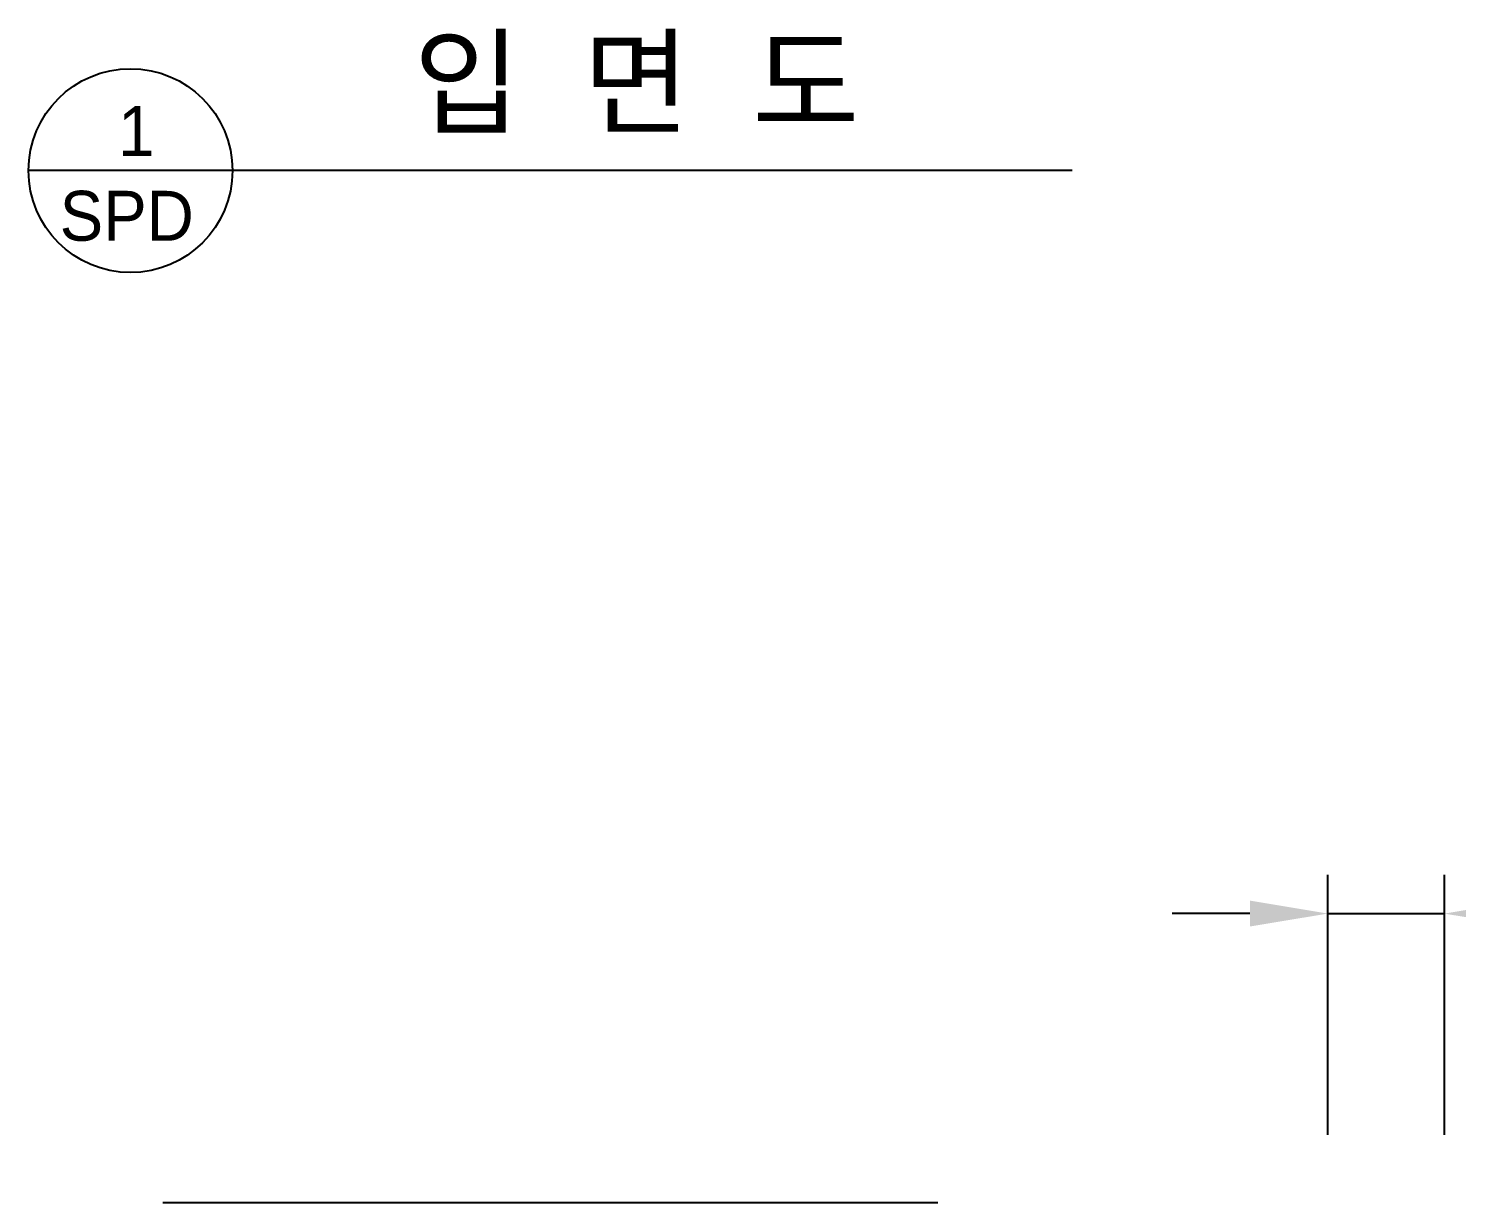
# Model space of a CAD drawing. Header units: millimetres. Extents: x -5505 to 394412, y -8522 to 584759.
# Drawn here: x 29078 to 30915, y 15854 to 17363 of the extents above; entities that cross this region are included whole.
import ezdxf
from ezdxf.enums import TextEntityAlignment as Align

# ---------------------------------------------------------------- set-up
doc = ezdxf.new("R2010")
doc.units = ezdxf.units.MM
doc.linetypes.add('CEN', pattern=[62, 60, -1, 0, -1])
doc.layers.add('3', color=3, linetype='Continuous')
doc.layers.add('지시선', color=1, linetype='CEN', lineweight=20)
doc.layers.add('지시선문자', color=40, linetype='Continuous', lineweight=20)
doc.styles.get("Standard").update_dxf_attribs({"font": 'arial.ttf'})
doc.styles.add('굴림', font='')
doc.styles.add('돋움', font='')
doc.styles.get('굴림').set_extended_font_data('Gulim')
doc.styles.get('돋움').set_extended_font_data('Dotum')
doc.dimstyles.new('ISO-25', dxfattribs={"dimtxt": 2.5, "dimasz": 2.5, "dimexe": 1.25, "dimexo": 0.625, "dimtad": 1, "dimtxsty": 'Standard', "dimcen": 2.5, "dimadec": 0, "dimazin": 0, "dimtfac": 1, "dimtmove": 0, "dimatfit": 3, "dimfxl": 0, "dimarcsym": 0})
doc.dimstyles.new('양쪽화살표지름', dxfattribs={"dimtxt": 3.5, "dimasz": 3.5, "dimexe": 2, "dimexo": 1.5, "dimgap": 0.8, "dimtad": 1, "dimdsep": 46, "dimtxsty": 'Standard', "dimcen": 0, "dimclrd": 1, "dimclre": 1, "dimclrt": 2, "dimazin": 2, "dimtfac": 1, "dimtmove": 0, "dimatfit": 1, "dimfxl": 0, "dimlwd": 25, "dimlwe": 25, "dimarcsym": 0})

# ---------------------------------------------------------------- blocks, each defined once
blk = doc.blocks.new('text front')
blk.add_line((1342.3, 0), (0, 0))
blk.add_circle((131.1, 0), 131.1)
at = {"layer": '3', "style": '굴림'}
blk.add_text('입  면  도 ', height=110, dxfattribs=at).set_placement((494.9, 58.6))
for s, height, p in [('1', 64.2, (138.6, 50.9)), ('SPD', 64.17, (126.3, -58.1))]:
    blk.add_text(s, height=height, dxfattribs=at).set_placement(p, align=Align.MIDDLE_CENTER)
blk = doc.blocks.new('*D76')
at = {"color": 161, "lineweight": -2, "transparency": 16777216}
for p, q in [((5000, 4100), (5000, 4434.4)), ((5150, 4100), (5150, 4434.4)), ((4900, 4384.4), (4800, 4384.4)), ((5000, 4384.4), (5150, 4384.4)), ((5250, 4384.4), (7255.4, 4384.4))]:
    blk.add_line(p, q, dxfattribs=at)
at = {"color": 161, "transparency": 16777216}
for points in [[(4900, 4401.1), (4900, 4367.8), (5000, 4384.4)], [(5250, 4401.1), (5250, 4367.8), (5150, 4384.4)]]:
    blk.add_solid(points, dxfattribs=at)
at = {"color": 6, "transparency": 16777216, "insert": (6302.7, 4448), "char_height": 100, "attachment_point": 5}
blk.add_mtext('150{\\fGulim|b0|i0|c129|p50;mm 공간 필요(모터 반대쪽)}', dxfattribs=at)
blk = doc.blocks.new('치수선_bearing_space')
dim = blk.add_linear_dim(base=(150, 884.4), p1=(0, 0), p2=(150, 0), text='<>{\\fGulim|b0|i0|c129|p50;mm 공간 필요(모터 반대쪽)}', dimstyle='ISO-25', override={"dimtxt": 100, "dimasz": 100, "dimexe": 50, "dimexo": 600, "dimdec": 0, "dimclrd": 161, "dimclre": 161, "dimclrt": 6})
dim.commit()
dim.dimension.update_dxf_attribs({"geometry": '*D76', "text_midpoint": (1302.7, 948), "insert": (-5000, -3500)})
blk = doc.blocks.new('지시선_sheet')
at = {"layer": '지시선문자', "insert": (1366.2, 1154.8), "char_height": 130, "width": 771.011, "attachment_point": 1, "style": '돋움'}
blk.add_mtext('{\\C256;2.SHEET}', dxfattribs=at)
at = {"layer": '지시선', "annotation_type": 0, "has_hookline": 1, "hookline_direction": 0, "text_width": 732.6}
blk.add_leader([(-4.3, 0.2), (588.1, 2.3), (1202.2, 1064.3), (1322.2, 1064.3)], dimstyle='양쪽화살표지름', override={"dimasz": 120, "dimgap": 0.8, "dimtad": 0}, dxfattribs=at)

msp = doc.modelspace()

# ---------------------------------------------------------------- linework, layer by layer
msp.add_line((29251.016, 15853.613), (30247.656, 15853.613))

# ---------------------------------------------------------------- block references
for name, p in [('text front', (29078.336, 17180.713)), ('text front', (29078.336, 17180.713)), ('치수선_bearing_space', (30749.336, 15340.713)), ('지시선_sheet', (30489.336, 15270.713))]:
    msp.add_blockref(name, p)

doc.saveas('drawing.dxf')
